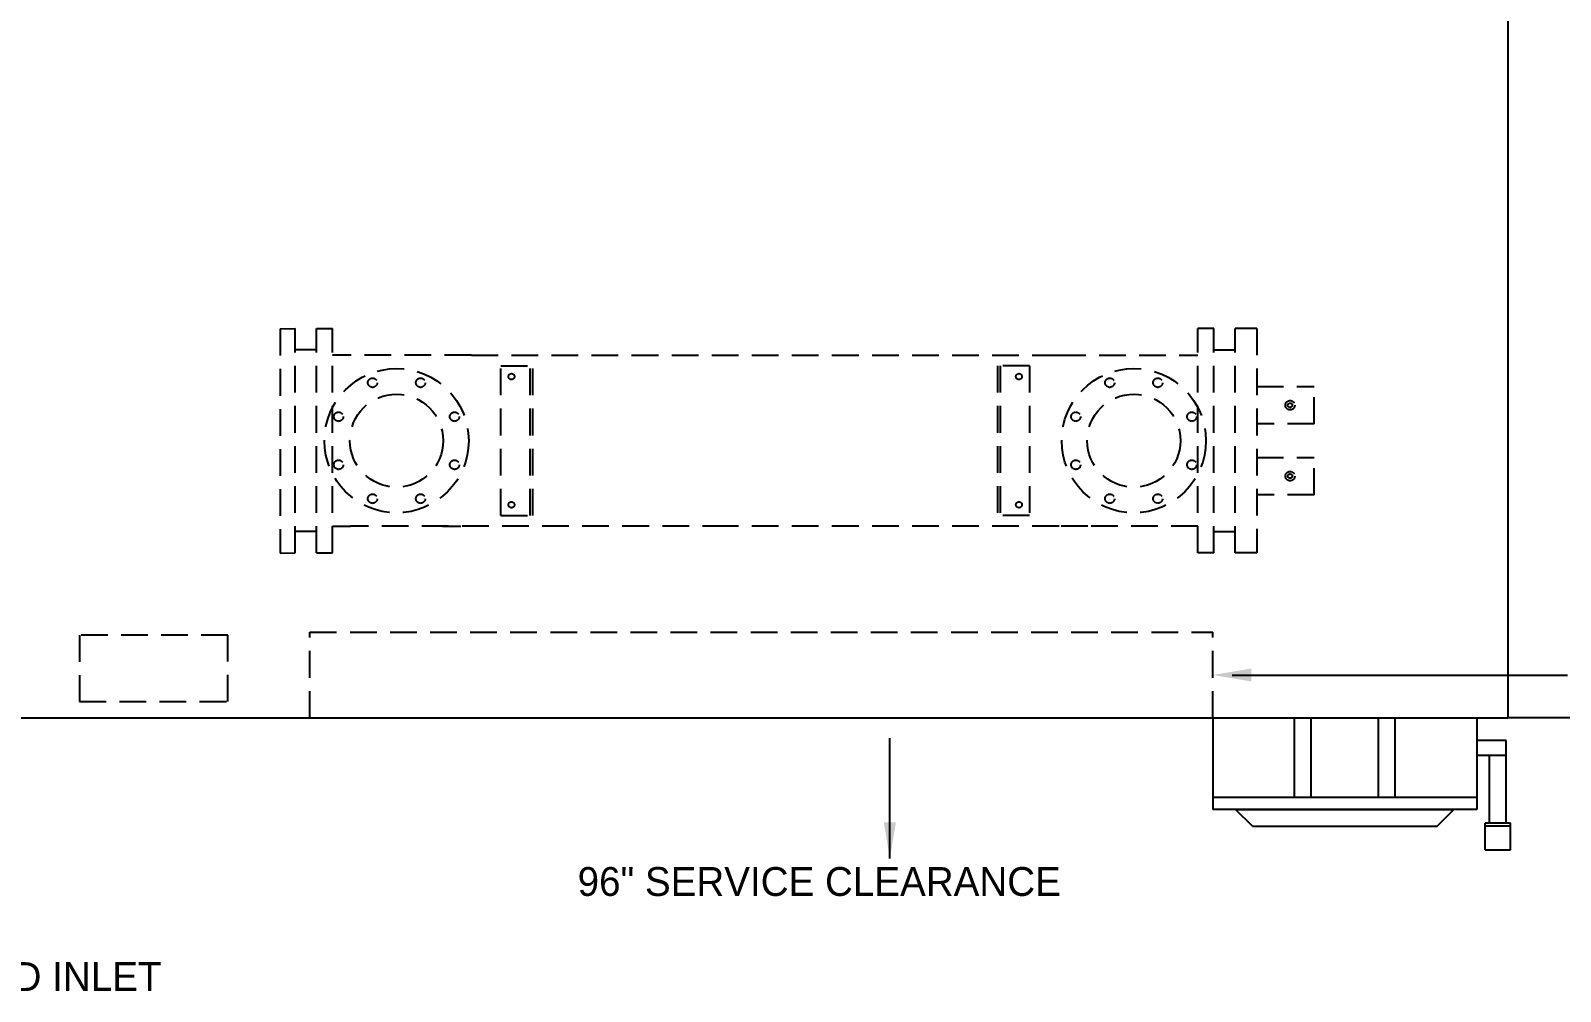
# Model space of a CAD drawing. Header units: inches. Extents: x -229 to 371, y -110 to 269.
# Drawn here: x -3.2 to 140, y 83.4 to 173.3 of the extents above; entities that cross this region are included whole.
import ezdxf

# ---------------------------------------------------------------- set-up
doc = ezdxf.new("R2010")
doc.units = ezdxf.units.IN
doc.header["$MEASUREMENT"] = 0
doc.linetypes.add('HIDDEN', pattern=[0.375, 0.25, -0.125])
doc.layers.get('0').update_dxf_attribs({"color": 10})

msp = doc.modelspace()

# ---------------------------------------------------------------- linework, layer by layer
at = {"color": 1, "ltscale": 5}
for p, q in [((135.05948, 228.98712), (135.05948, 108.98712)), ((109.23448, 112.98712), (140.62581, 112.98712)), ((-4.69052, 108.98712), (135.05948, 108.98712)), ((22.93448, 108.98712), (107.43448, 108.98712)), ((107.43448, 108.98712), (132.1423, 108.98712)), ((262.30948, 108.98712), (135.05948, 108.98712)), ((77.21194, 95.80657), (77.21194, 107.08901))]:
    msp.add_line(p, q, dxfattribs=at)
at = {"color": 1, "linetype": 'HIDDEN', "ltscale": 10}
for p, q in [((20.16209, 145.3787), (21.5435, 145.41821)), ((20.16209, 145.3787), (20.16209, 124.3787)), ((21.5435, 124.41821), (21.5435, 145.41821)), ((23.5435, 124.41821), (23.5435, 145.41821)), ((23.5435, 145.41821), (25.0435, 145.41821)), ((25.0435, 124.41821), (25.0435, 145.41821)), ((106.0435, 124.41821), (106.0435, 145.41821)), ((107.5435, 145.41821), (106.0435, 145.41821)), ((107.5435, 124.41821), (107.5435, 145.41821)), ((109.5435, 124.41821), (109.5435, 145.41821)), ((111.5435, 145.41821), (109.5435, 145.41821)), ((111.5435, 145.41821), (111.5435, 124.41821)), ((23.5435, 143.41821), (21.5435, 143.41821)), ((107.5435, 143.41821), (109.5435, 143.41821)), ((38.0435, 142.91821), (25.0435, 142.91821)), ((38.0435, 142.91821), (93.0435, 142.91821)), ((40.7935, 127.91821), (40.7935, 141.91821)), ((40.7935, 141.91821), (43.7935, 141.91821)), ((43.5435, 127.91821), (43.5435, 141.91821)), ((43.7935, 127.91821), (43.7935, 141.91821)), ((87.2935, 141.91821), (87.2935, 127.91821)), ((90.2935, 141.91821), (87.2935, 141.91821)), ((87.5435, 141.91821), (87.5435, 127.91821)), ((90.2935, 141.91821), (90.2935, 127.91821)), ((93.0435, 142.91821), (106.0435, 142.91821)), ((111.5435, 139.98071), (116.92, 139.98071)), ((116.92, 136.48071), (116.92, 139.98071)), ((116.92, 136.48071), (111.5435, 136.48071)), ((111.5435, 133.35571), (116.92, 133.35571)), ((116.92, 129.85571), (116.92, 133.35571)), ((116.92, 129.85571), (111.5435, 129.85571)), ((40.7935, 127.91821), (43.7935, 127.91821)), ((90.2935, 127.91821), (87.2935, 127.91821)), ((23.5435, 126.41821), (21.5435, 126.41821)), ((25.0435, 126.91821), (26.731, 126.91821)), ((62.1685, 126.91821), (26.731, 126.91821)), ((35.356, 126.91821), (37.0435, 126.91821)), ((93.0435, 126.91821), (62.1685, 126.91821)), ((95.731, 126.91821), (93.0435, 126.91821)), ((106.0435, 126.91821), (94.38725, 126.91821)), ((107.5435, 126.41821), (109.5435, 126.41821)), ((20.16209, 124.3787), (21.5435, 124.41821)), ((23.5435, 124.41821), (25.0435, 124.41821)), ((107.5435, 124.41821), (106.0435, 124.41821)), ((111.5435, 124.41821), (109.5435, 124.41821)), ((15.25981, 116.72246), (1.3612, 116.72246)), ((1.3612, 116.72246), (1.3612, 110.50901)), ((15.25981, 110.50901), (15.25981, 116.72246)), ((22.93448, 116.98712), (107.43448, 116.98712)), ((22.93448, 108.98712), (22.93448, 116.98712)), ((107.43448, 108.98712), (107.43448, 116.98712)), ((1.3612, 110.50901), (15.25981, 110.50901))]:
    msp.add_line(p, q, dxfattribs=at)
at = {"color": 1}
for p, q in [((107.43448, 108.98712), (107.43448, 100.40829)), ((115.07183, 101.51923), (115.07183, 108.98712)), ((116.64402, 101.51923), (116.64402, 108.98712)), ((122.93277, 101.51923), (122.93277, 108.98712)), ((124.50495, 101.51923), (124.50495, 108.98712)), ((132.1423, 108.98712), (132.1423, 100.40829)), ((133.32144, 106.85267), (132.1423, 106.85267)), ((134.89363, 106.85267), (133.32144, 106.85267)), ((134.89363, 99.11162), (134.89363, 106.85267)), ((133.32144, 105.46304), (132.1423, 105.46304)), ((133.32144, 99.11162), (133.32144, 105.46304)), ((134.89363, 105.46304), (133.32144, 105.46304)), ((132.1423, 101.51923), (107.43448, 101.51923)), ((132.1423, 100.40829), (107.43448, 100.40829)), ((109.56917, 100.40829), (130.00761, 100.40829)), ((111.14136, 98.83611), (109.56917, 100.40829)), ((128.43542, 98.83611), (130.00761, 100.40829)), ((111.14136, 98.83611), (128.43542, 98.83611)), ((132.92839, 96.61212), (132.92839, 99.11162)), ((135.28667, 99.11162), (132.92839, 99.11162)), ((135.28667, 98.82801), (132.92839, 98.82801)), ((135.28667, 96.61212), (135.28667, 99.11162)), ((132.92839, 96.61212), (135.28667, 96.61212))]:
    msp.add_line(p, q, dxfattribs=at)
at = {"color": 1, "linetype": 'HIDDEN', "ltscale": 10}
for centre, radius in [((31.0435, 134.91821), 6.75), ((28.79524, 140.346), 0.4375), ((33.29177, 140.346), 0.4375), ((41.7935, 140.91821), 0.28125), ((89.2935, 140.91821), 0.28125), ((100.0435, 134.91821), 6.75), ((97.79524, 140.346), 0.4375), ((102.29177, 140.346), 0.4375), ((31.0435, 134.91821), 4.36), ((100.0435, 134.91821), 4.36), ((25.6157, 137.16647), 0.4375), ((36.47129, 137.16647), 0.4375), ((94.61571, 137.16647), 0.4375), ((105.47129, 137.16647), 0.4375), ((114.6685, 138.23571), 0.4375), ((114.6685, 138.23571), 0.2075), ((25.6157, 132.66994), 0.4375), ((36.47129, 132.66994), 0.4375), ((94.61571, 132.66994), 0.4375), ((105.47129, 132.66994), 0.4375), ((114.6685, 131.60071), 0.4375), ((114.6685, 131.60071), 0.2075), ((28.79524, 129.49042), 0.4375), ((33.29177, 129.49041), 0.4375), ((41.7935, 128.91821), 0.28125), ((89.2935, 128.91821), 0.28125), ((97.79524, 129.49042), 0.4375), ((102.29177, 129.49041), 0.4375)]:
    msp.add_circle(centre, radius, dxfattribs=at)
at = {"color": 1, "ltscale": 5}
for points in [[(111.03448, 112.38712), (107.43448, 112.98712), (111.03448, 113.58712)], [(76.64716, 99.19522), (77.21194, 95.80657), (77.77671, 99.19522)]]:
    msp.add_solid(points, dxfattribs=at)

# ---------------------------------------------------------------- texts
msp.add_text('96" SERVICE CLEARANCE', height=2.7, dxfattribs=at).set_placement((47.9879, 92.31061))
at = {"color": 1}
msp.add_text('FLUID INLET', height=2.7, dxfattribs=at).set_placement((-12.62535, 83.41206))

doc.saveas('drawing.dxf')
